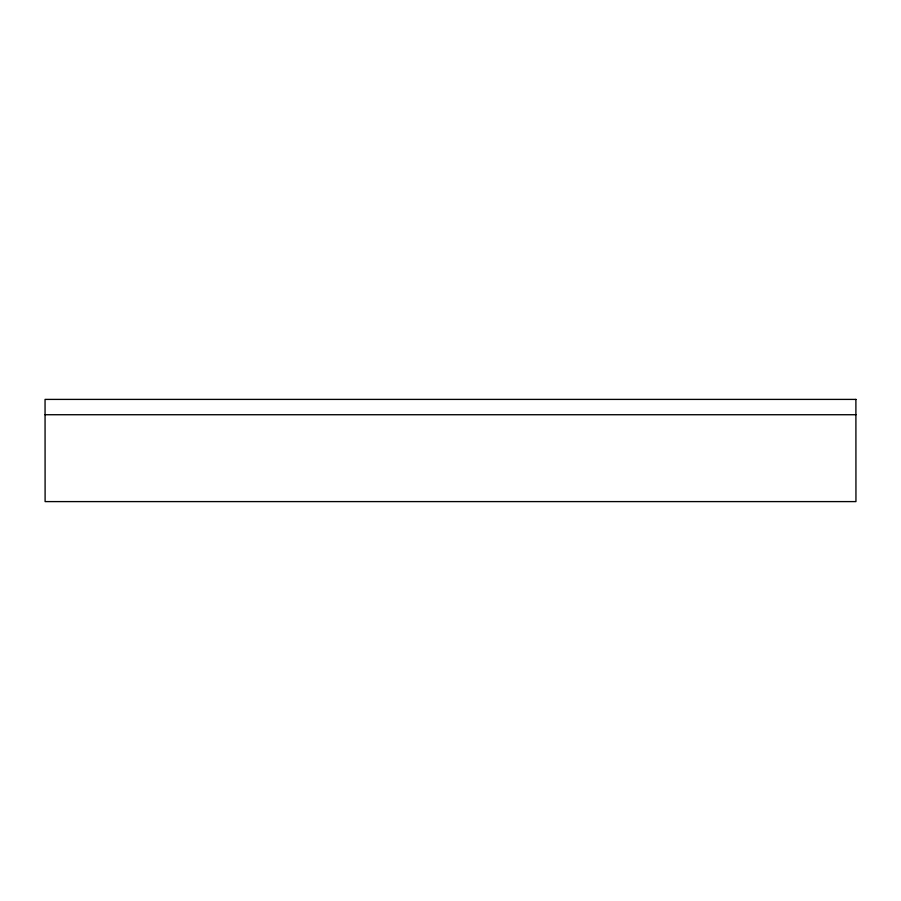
<?xml version="1.0" encoding="UTF-8"?>
<svg xmlns="http://www.w3.org/2000/svg" width="901" height="901" viewBox="0 0 901 901"><rect width="100%" height="100%" fill="white"/><g stroke="black" fill="none" stroke-linecap="round" stroke-linejoin="round"><path stroke-width="1.35" d="M45.05 414.73L855.95 414.73M855.95 399.402L45.05 399.402L45.106 501.598L855.95 501.598L855.894 399.402"/></g></svg>
